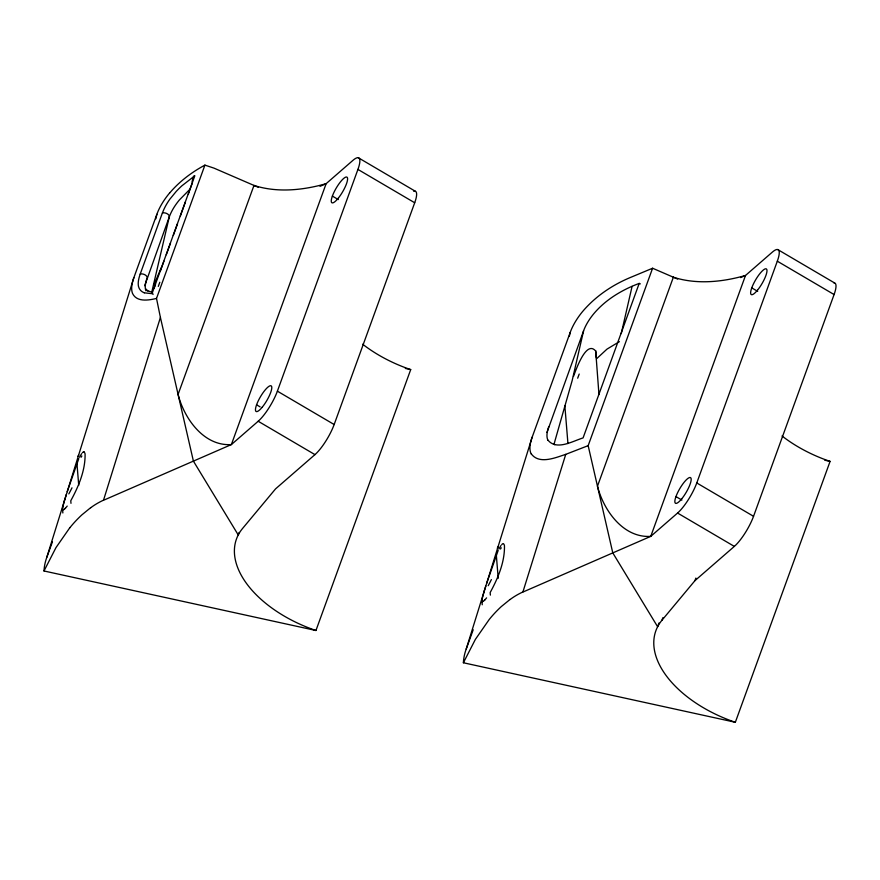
<?xml version="1.0" encoding="UTF-8"?>
<svg xmlns="http://www.w3.org/2000/svg" width="880" height="880" viewBox="0 0 880 880"><rect width="100%" height="100%" fill="white"/><g stroke="black" fill="none" stroke-linecap="round" stroke-linejoin="round"><path stroke-width="1.32" d="M192.379 181.654L192.401 182.27M62.546 508.519L62.524 509.08A4.675 0.693 -73.6 0 0 62.59 509.487M481.932 600.303L481.91 600.864M595.716 354.695L595.804 352.473L598.961 394.57M62.722 507.199L64.46 500.621M482.119 598.983L483.846 592.405M155.837 218.823L156.871 214.302A38.698 17.105 -49.7 0 1 169.587 193.006M145.926 290.807A29.766 12.727 -51.5 0 1 147.103 277.992A4.246 2.453 20 0 0 144.936 274.791A4.246 2.453 20 0 0 140.173 274.164L162.349 213.081A4.246 2.453 20 0 1 167.123 213.708A4.246 2.453 20 0 1 169.279 216.909L151.701 292.435M569.338 336.248L570.218 332.387A38.643 17.083 -49.7 0 1 582.34 311.828C595.045 296.725 611.776 285.296 629.915 277.684L652.597 268.235L677.644 279.07M640.332 283.888L639.199 283.404C622.16 289.795 605.913 299.409 594.055 313.412A31.427 13.893 -49.7 0 0 583.583 330.814L572.154 380.611L555.093 440.385A292.963 9.339 -71.3 0 0 554.356 443.135L554.125 444.015A26.257 20.889 -1.9 0 0 554.785 444.752M621.247 333.586L632.093 286.363M65.021 498.773L66.396 494.274M484.407 590.557L485.782 586.058M362.648 344.201A101.981 58.872 20 0 0 410.707 369.6L315.953 630.498L44 570.977A71.973 57.255 -1.9 0 1 46.816 557.293L133.848 277.695L156.871 214.302M144.694 285.703L169.279 216.909M258.258 187.286L213.95 168.113L204.919 165.121L156.508 298.419L160.413 317.449L103.488 500.291L231.374 444.576L258.181 421.256A25.498 6.347 -59.6 0 0 277.387 391.171L357.929 169.411A25.498 6.347 -59.6 0 0 352.935 160.358L326.128 183.678L320.001 186.34M782.034 435.985A101.981 58.872 20 0 0 830.093 461.384L735.339 722.282L463.386 662.761A71.973 57.255 -1.9 0 1 466.202 649.077L532.158 437.195L570.218 332.387M546.975 432.432L583.594 330.814M652.597 268.235L588.159 445.654L565.752 454.355L522.874 592.075L650.76 536.36L677.567 513.04A25.498 6.347 -59.6 0 0 696.773 482.955L777.315 261.195A25.498 6.347 -59.6 0 0 772.321 252.142L745.514 275.462L740.619 277.596M67.21 491.667L78.793 458.656M486.607 583.451L498.179 550.429M154.077 284.647L161.117 268.048M573.474 376.431C575.96 369.963 586.223 339.845 595.562 350.922M46.805 557.293L52.426 541.838M144.265 292.82L152.009 293.656L194.832 175.747L181.907 185.79A44.594 19.712 -49.7 0 0 176.187 191.466L169.785 199.265A33.825 14.949 -49.7 0 0 162.404 213.059M154.132 288.178L155.529 284.317M160.204 271.447L163.944 261.151M166.287 254.716L170.489 243.133M173.294 235.411L177.507 223.828M180.312 216.106L185.449 201.949M188.254 194.227L192.456 182.644M239.151 532.433L238.238 534.941L193.402 461.109L160.413 317.449M315.953 630.498A101.981 58.872 20 0 1 242.561 528.473L275.561 488.873L314.952 454.619A25.498 6.347 -59.6 0 0 334.158 424.523L414.7 202.763A25.498 6.347 -59.6 0 0 413.655 191.224M466.202 649.066L473.209 629.75M639.199 283.404L583.077 437.921C573.001 440.968 556.644 450.857 548.009 440.198M658.999 622.963L657.624 626.725L612.788 552.893L588.159 445.654M735.339 722.282A101.981 58.872 20 0 1 661.947 620.257L662.882 617.683M661.947 620.257L694.947 580.657L695.882 578.072M694.947 580.657L734.338 546.403A25.498 6.347 -59.6 0 0 753.544 516.307L834.086 294.547A25.498 6.347 -59.6 0 0 833.855 282.854M44 570.977L55.99 547.591L69.773 527.78M463.386 662.761L475.387 639.375L489.159 619.564A310.464 179.234 20 0 1 501.292 606.584L510.048 599.467M79.442 457.27L81.62 453.684M498.828 549.054L501.017 545.468M67.21 506.077L65.219 508.497M486.596 597.861L484.605 600.281M169.631 193.039C179.388 181.5 191.642 172.238 204.919 165.121M82.368 452.749L83.479 451.891M501.754 544.533L502.865 543.664A9.801 2.739 88.6 0 1 503.602 543.807L504.24 544.885A3.905 1.144 -88.9 0 1 504.471 545.864C504.757 562.353 497.937 578.314 490.16 592.548L490.369 595.122M596.398 358.93L607.013 349.107L619.399 341.649M189.64 189.541L179.454 199.892A28.765 11.891 -50.3 0 0 173.03 208.978A31.174 12.881 -50.3 0 0 169.29 216.909M90.662 507.683L81.928 514.822A310.464 179.234 20 0 0 69.806 527.791M565.752 454.355C555.489 457.655 539.363 464.717 531.311 453.948M156.508 298.419C148.753 300.322 136.862 302.368 132.583 293.557A38.643 17.083 -49.7 0 1 133.848 277.695M405.35 368.434L410.707 369.6M824.736 460.218L830.093 461.384M146.696 290.356L150.645 291.819M777.788 249.579L834.559 282.942M777.315 261.195L834.086 294.547M751.762 287.881L757.68 291.357M358.402 157.795L415.162 191.158M357.929 169.411L414.7 202.763M332.376 196.097L338.283 199.573M696.773 482.955L753.544 516.307M675.961 496.595L681.868 500.071M677.567 513.04L734.338 546.403M277.387 391.171L334.158 424.523M256.575 404.811L260.117 406.89M258.181 421.256L314.952 454.619M84.216 452.078L84.843 453.101A3.905 1.144 -88.9 0 1 85.085 454.08C85.371 470.569 78.551 486.53 70.774 500.764L70.983 503.338M145.651 288.783L147.851 291.038M482.009 601.381L481.998 601.359A4.675 0.693 -73.6 0 1 481.932 600.787L482.24 604.758M564.839 405.625L567.941 443.553M496.309 554.917L498.212 578.336M76.912 463.133L78.727 485.32M62.524 508.882L62.854 512.974M90.728 507.727A131.549 75.944 20 0 1 103.411 500.225M71.984 487.817A86.724 16.016 -73.2 0 1 68.827 493.9M83.479 451.902A9.801 2.739 88.6 0 1 84.216 452.023M81.125 457.237A55.616 9.79 -75.9 0 1 81.862 456.016M77.957 456.313A99.418 34.353 78.3 0 1 78.683 455.059M158.301 286.418A210.012 88.011 -40.1 0 1 159.819 282.271M64.449 500.709A25.102 1.045 -74.4 0 1 64.999 498.872M62.612 508.343A6.677 0.924 -74 0 1 62.81 507.034M63.701 509.498A17.677 2.915 -69.1 0 1 62.535 509.806M65.274 508.299A36.685 6.05 -70.5 0 1 63.789 509.619M140.217 274.142A33.506 14.806 -49.7 0 0 138.49 286.429L139.194 288.332A43.318 19.14 -49.7 0 0 144.309 292.765M152.031 292.501A7.832 1.826 44.9 0 1 152.141 291.841M153.076 294.437A11.462 2.42 48.4 0 1 152.405 292.864M192.511 178.849A11.462 10.868 -60.5 0 1 194.381 175.604M192.258 181.654A7.656 7.205 -54.7 0 1 192.83 178.959M510.114 599.511A131.549 75.944 20 0 1 522.797 592.009M491.37 579.601A86.724 16.016 -73.2 0 1 488.213 585.684M500.511 549.021A55.616 9.79 -75.9 0 1 501.248 547.8M497.343 548.097A99.418 34.353 78.3 0 1 498.069 546.843M547.943 440.253A31.427 13.893 -49.7 0 1 548.757 426.712M596.035 354.519A197.362 43.549 -31.9 0 1 595.672 356.873M595.76 350.779A114.763 24.86 -33.7 0 1 596.255 352.187M577.687 378.202A210.012 88.011 -40.1 0 1 579.205 374.055M483.835 592.493A25.102 1.045 -74.4 0 1 484.385 590.656M481.998 600.127A6.677 0.924 -74 0 1 482.196 598.818M483.087 601.282A17.677 2.915 -69.1 0 1 481.921 601.59M484.66 600.083A36.685 6.05 -70.5 0 1 483.175 601.403M531.234 454.025A38.709 17.105 -49.7 0 1 532.136 437.206M253.979 185.438L178.079 394.405C184.162 418.539 203.918 446.424 231.374 444.576L326.128 183.678C302.962 190.311 277.211 192.94 253.979 185.438M673.365 277.222L597.476 486.189C603.548 510.323 623.304 538.208 650.76 536.36L745.514 275.462C722.348 282.095 696.608 284.724 673.365 277.222M262.273 407.143A14.872 3.707 -59.6 0 0 271.293 385.946A14.872 3.707 -59.6 0 0 257.312 402.93A14.872 3.707 -59.6 0 0 262.273 407.143M338.074 198.429A14.872 3.707 -59.6 0 0 347.094 177.232A14.872 3.707 -59.6 0 0 333.113 194.216A14.872 3.707 -59.6 0 0 338.074 198.429M681.659 498.927A14.872 3.707 -59.6 0 0 690.679 477.73A14.872 3.707 -59.6 0 0 676.698 494.714A14.872 3.707 -59.6 0 0 681.659 498.927M757.471 290.213A14.872 3.707 -59.6 0 0 766.48 269.016A14.872 3.707 -59.6 0 0 752.499 286A14.872 3.707 -59.6 0 0 757.471 290.213"/></g></svg>
